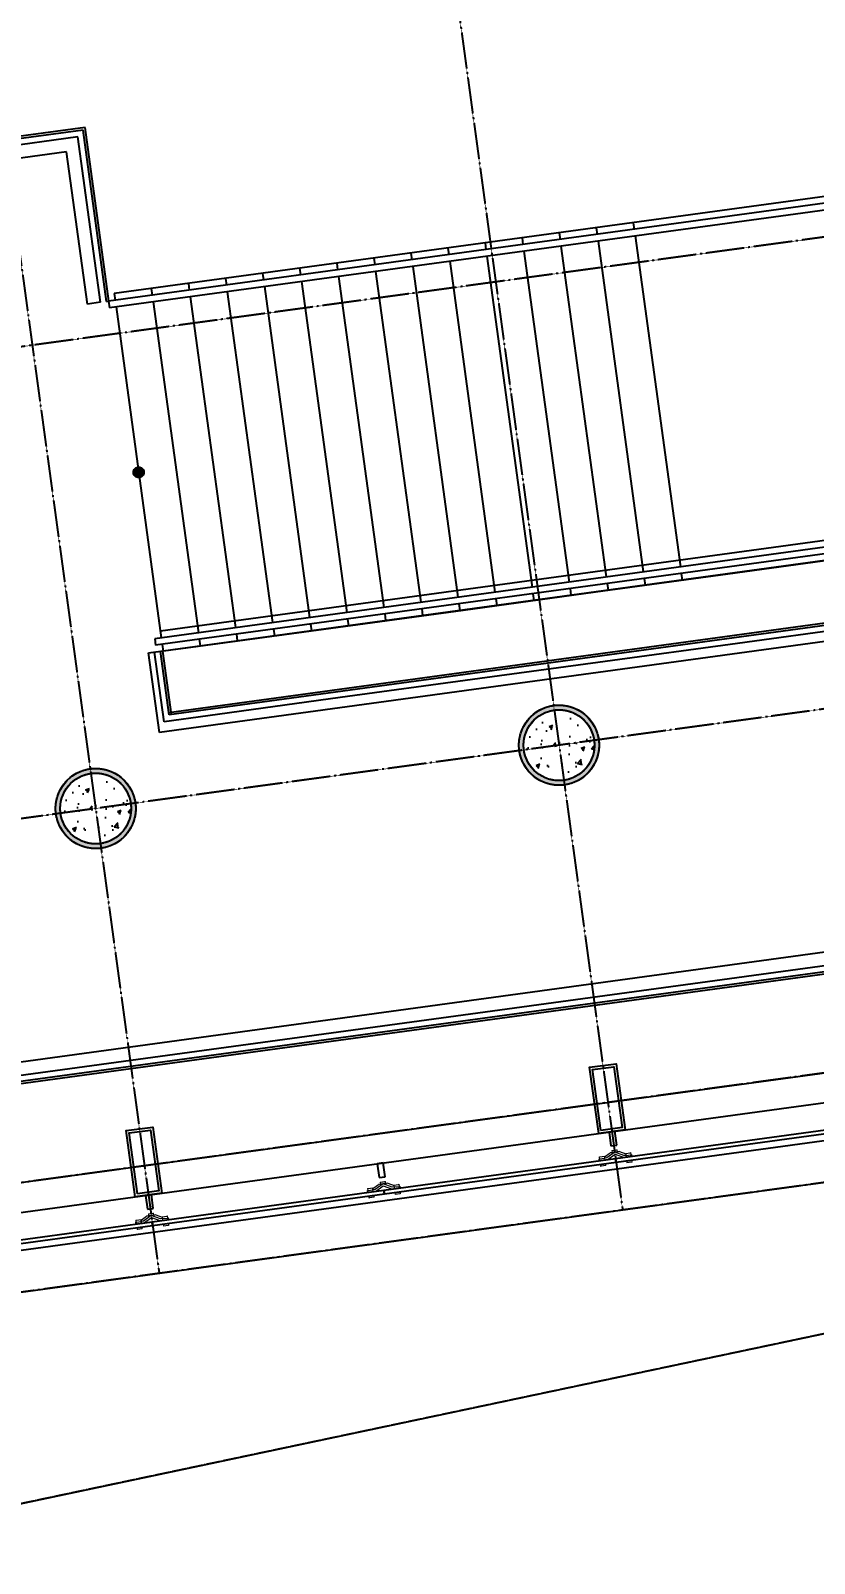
# Model space of a CAD drawing. Header units: millimetres. Extents: x 11669738 to 11859441, y -6222081 to -6069093.
# Drawn here: x 11688841 to 11694704, y -6113067 to -6101594 of the extents above; entities that cross this region are included whole.
import ezdxf

# ---------------------------------------------------------------- set-up
doc = ezdxf.new("R2010")
doc.units = ezdxf.units.MM
doc.linetypes.add('E-COLS-F4$0$HIDDEN', pattern=[0.375, 0.25, -0.125])
doc.linetypes.add('E-RG-1F$0$$0$DOTE', pattern=[2.42, 2, -0.2, 0.02, -0.2])
for name, color, linetype in [('A—墙体', 7, 'Continuous'), ('A—楼梯、电梯、栏杆', 50, 'Continuous'), ('A—轴线、尺寸', 1, 'Continuous'), ('A—门窗', 135, 'Continuous'), ('E-COLS-F4$0$0S-COLS-HATCH', 8, 'Continuous'), ('E-COLS-F4$0$0S-COLS-I', 90, 'E-COLS-F4$0$HIDDEN'), ('E2-RI-4F$0$WRV-1-01-N1$0$AUDIT_D_120618114340-341', 1, 'Continuous'), ('I—平面—装饰面层线', 192, 'Continuous'), ('XRE2$0$0S-COLS-HATCH-A', 8, 'Continuous'), ('轴线100', 1, 'Continuous')]:
    doc.layers.add(name, color=color, linetype=linetype)
doc.layers.add('E2-RI-4F$0$A-GLAZ', color=6, linetype='Continuous', lineweight=5)
doc.styles.add('ARIAL', font='SIMYOU.TTF', dxfattribs={"width": 0.9})
doc.dimstyles.new('200', dxfattribs={"dimscale": 200, "dimtxt": 2.5, "dimasz": 2, "dimexe": 1, "dimexo": 1, "dimgap": 0.8, "dimtad": 1, "dimdec": 0, "dimdsep": 46, "dimtxsty": 'ARIAL', "dimblk1": 'ARCHTICK', "dimblk2": 'ARCHTICK', "dimsah": 1, "dimcen": -0.9, "dimdle": 1, "dimclrd": 256, "dimclre": 256, "dimclrt": 40, "dimaunit": 1, "dimadec": 0, "dimazin": 0, "dimtfac": 0.35, "dimtdec": 0, "dimtix": 1, "dimtmove": 2, "dimatfit": 3, "dimldrblk": 'ARCHTICK', "dimfxl": 0, "dimtvp": 0.8, "dimtolj": 1, "dimtzin": 0, "dimarcsym": 0})
doc.dimstyles.new('副本 100', dxfattribs={"dimscale": 100, "dimtxt": 2.5, "dimasz": 2, "dimexe": 1, "dimexo": 1, "dimgap": 0.8, "dimtad": 1, "dimdec": 0, "dimdsep": 46, "dimtxsty": 'ARIAL', "dimblk1": 'ARCHTICK', "dimblk2": 'ARCHTICK', "dimsah": 1, "dimcen": -0.9, "dimdle": 1, "dimclrd": 256, "dimclre": 256, "dimclrt": 40, "dimaunit": 1, "dimadec": 0, "dimazin": 0, "dimtfac": 0.35, "dimtdec": 0, "dimtix": 1, "dimtmove": 2, "dimatfit": 3, "dimldrblk": 'ARCHTICK', "dimfxl": 0, "dimtvp": 0.8, "dimtolj": 1, "dimtzin": 0, "dimarcsym": 0})

# ---------------------------------------------------------------- blocks, each defined once
blk = doc.blocks.new('E-COLS-F4')
at = {"layer": 'E-COLS-F4$0$0S-COLS-HATCH'}
h = blk.add_hatch(color=18, dxfattribs=at)
edge = h.paths.add_edge_path(flags=16)
edge.add_arc((11692794, -6106943), 265, 0, 360)
edge = h.paths.add_edge_path()
edge.add_arc((11692794, -6106943), 300, 0, 360)
h = blk.add_hatch(color=18, dxfattribs=at)
edge = h.paths.add_edge_path(flags=16)
edge.add_arc((11689327, -6107417), 265, 0, 360)
edge = h.paths.add_edge_path()
edge.add_arc((11689327, -6107417), 300, 0, 360)
at = {"layer": 'XRE2$0$0S-COLS-HATCH-A'}
h = blk.add_hatch(dxfattribs=at)
h.set_pattern_fill('AR-CONC', color=256, scale=40, style=0)
h.set_pattern_definition([(50, (7409.5, -2519.76), (286.904073, -25.100854), [30, -330]), (355, (7409.5, -2519.76), (-55.5005334, 300.8768535), [24, -264]), (100.4514, (7433.42, -2521.86), (231.4037527, 275.775817), [25.496076, -280.456845]), (46.1842, (7409.5, -2439.76), (426.896419, -66.207606), [45, -495]), (96.6356, (7445.1, -2445.3), (373.865082, 389.647148), [38.244115, -420.6852]), (351.1842, (7409.5, -2439.76), (373.864778, 389.64744), [36, -396]), (21, (7449.5, -2459.76), (238.762821, -161.0475563), [30, -330]), (326, (7449.5, -2459.76), (97.326133, 290.060018), [24, -264]), (71.4514, (7469.4, -2473.18), (336.0890514, 129.0121987), [25.496076, -280.456845]), (37.5, (7409.51, -2519.76), (4.8639421, 133.1575415), [0, -260.8, 0, -268, 0, -265]), (7.5, (7409.51, -2519.76), (105.227815, 157.7646848), [0, -152.8, 0, -254.8, 0, -101]), (327.5, (7320.31, -2519.76), (213.5289745, -9.0219487), [0, -100, 0, -312, 0, -414]), (317.5, (7280.3, -2519.76), (233.2744677, 40.041993), [0, -130, 0, -207.2, 0, -294])])
edge = h.paths.add_edge_path()
edge.add_arc((11692794, -6106943), 265, 0, 360)
h = blk.add_hatch(dxfattribs=at)
h.set_pattern_fill('AR-CONC', color=256, scale=40, style=0)
h.set_pattern_definition([(50, (3941.75, -2993.76), (286.904073, -25.100854), [30, -330]), (355, (3941.75, -2993.76), (-55.5005334, 300.8768535), [24, -264]), (100.4514, (3965.66, -2995.85), (231.4037527, 275.775817), [25.496076, -280.456845]), (46.1842, (3941.75, -2913.76), (426.896419, -66.207606), [45, -495]), (96.6356, (3977.33, -2919.28), (373.865082, 389.647148), [38.244115, -420.6852]), (351.1842, (3941.75, -2913.76), (373.864778, 389.64744), [36, -396]), (21, (3981.75, -2933.76), (238.762821, -161.0475563), [30, -330]), (326, (3981.75, -2933.76), (97.326133, 290.060018), [24, -264]), (71.4514, (4001.65, -2947.18), (336.0890514, 129.0121987), [25.496076, -280.456845]), (37.5, (3941.75, -2993.76), (4.8639421, 133.1575415), [0, -260.8, 0, -268, 0, -265]), (7.5, (3941.75, -2993.76), (105.227815, 157.7646848), [0, -152.8, 0, -254.8, 0, -101]), (327.5, (3852.55, -2993.76), (213.5289745, -9.0219487), [0, -100, 0, -312, 0, -414]), (317.5, (3812.55, -2993.76), (233.2744677, 40.041993), [0, -130, 0, -207.2, 0, -294])])
edge = h.paths.add_edge_path()
edge.add_arc((11689327, -6107417), 265, 0, 360)
at = {"layer": 'A—墙体'}
for centre, radius in [((11692794, -6106943), 300), ((11692794, -6106943), 265), ((11689327, -6107417), 300), ((11689327, -6107417), 265)]:
    blk.add_circle(centre, radius, dxfattribs=at)
at = {"layer": 'E-COLS-F4$0$0S-COLS-I'}
for centre, radius in [((11692794, -6106943), 300), ((11692794, -6106943), 265), ((11689327, -6107417), 300), ((11689327, -6107417), 265)]:
    blk.add_circle(centre, radius, dxfattribs=at)
blk = doc.blocks.new('E2-RI-4F$0$3')
at = {"layer": 'E2-RI-4F$0$WRV-1-01-N1$0$AUDIT_D_120618114340-341'}
h = blk.add_hatch(color=256, dxfattribs=at)
edge = h.paths.add_edge_path()
edge.add_arc((10773784.9, -7567736.8), 20, 138.7891, 318.7891, ccw=False)
edge.add_arc((10773784.9, -7567736.8), 20, -41.2109, 138.7891, ccw=False)
blk.add_lwpolyline([(10773800, -7567750, -1), (10773769.9, -7567723.7, -1)], format="xyb", close=True, dxfattribs=at)
blk = doc.blocks.new('_ArchTick')
at = {"color": 0, "linetype": 'ByBlock', "const_width": 0.4}
blk.add_lwpolyline([(-0.5, -0.5), (0.5, 0.5)], dxfattribs=at)
blk = doc.blocks.new('*D170')
at = {"layer": 'A—轴线、尺寸', "linetype": 'ByBlock', "lineweight": -2}
blk.add_line((11680262, -6112194), (11675664, -6112827), dxfattribs=at)
blk.add_arc((11710508, -6108023), 34973, 187.8508, 191.9526, dxfattribs=at)
at = {"layer": 'Defpoints', "color": 0, "linetype": 'ByBlock'}
for p in [(11707696, -6108411), (11706163, -6108943), (11680460, -6112166), (11675986, -6113625), (11674819, -6115578)]:
    blk.add_point(p, dxfattribs=at)
at = {"layer": 'A—轴线、尺寸', "linetype": 'ByBlock', "lineweight": -2, "yscale": 400, "zscale": 400}
for p, xscale, rotation in [((11675863, -6112800), 400.0000000000001, 97.85083486028405), ((11676293, -6115266), 400, 281.9526484755137)]:
    blk.add_blockref('_ArchTick', p, dxfattribs=dict(at, xscale=xscale, rotation=rotation))
at = {"layer": 'A—轴线、尺寸', "color": 40, "linetype": 'ByBlock', "insert": (11676460, -6113966), "char_height": 500, "attachment_point": 5, "rotation": 279.9017, "style": 'ARIAL'}
blk.add_mtext('\\A1;4°', dxfattribs=at)
blk = doc.blocks.new('*D342')
at = {"layer": 'Defpoints', "color": 0, "linetype": 'ByBlock'}
for p in [(11707141, -6108525), (11705607, -6109057), (11679691, -6112277), (11676979, -6113464), (11675012, -6115533)]:
    blk.add_point(p, dxfattribs=at)
at = {"layer": '轴线100', "linetype": 'ByBlock', "lineweight": -2}
blk.add_line((11679592, -6112290), (11676761, -6112677), dxfattribs=at)
blk.add_arc((11709907, -6108146), 33355, 187.7833, 191.9526, dxfattribs=at)
at = {"layer": '轴线100', "linetype": 'ByBlock', "lineweight": -2, "xscale": 200, "yscale": 200, "zscale": 200}
for p, rotation in [((11676860, -6112664), 97.78334124777794), ((11677276, -6115054), 281.9526484755114)]:
    blk.add_blockref('_ArchTick', p, dxfattribs=dict(at, rotation=rotation))
at = {"layer": '轴线100', "color": 40, "linetype": 'ByBlock', "insert": (11677248, -6113828), "char_height": 250, "attachment_point": 5, "rotation": 279.868, "style": 'ARIAL'}
blk.add_mtext('\\A1;4°', dxfattribs=at)

msp = doc.modelspace()

# ---------------------------------------------------------------- linework, layer by layer
at = {"layer": 'A—楼梯、电梯、栏杆'}
for p, q in [((11689247.5, -6102318.9), (11683080.9, -6103161.8)), ((11689425.2, -6103618.8), (11689247.5, -6102318.9)), ((11689233, -6102338), (11683100, -6103176.3)), ((11689194.5, -6102388.7), (11683150.7, -6103214.8)), ((11689363.8, -6103627.2), (11689194.5, -6102388.7)), ((11689408.4, -6103621.1), (11689233, -6102338)), ((11689109, -6102501.3), (11683263.3, -6103300.4)), ((11689264.7, -6103640.7), (11689109, -6102501.3)), ((11689363.8, -6103627.2, 0), (11689264.7, -6103640.7)), ((11689408.4, -6103621.1, 0), (11689425.2, -6103618.8)), ((11699013.4, -6105450.6), (11689874.6, -6106699.7)), ((11699032.5, -6105465.1), (11689876.9, -6106716.6)), ((11694058.1, -6105660.2, 0), (11695048.9, -6105524.8, 0)), ((11699167.2, -6105567.8), (11689804, -6106847.7)), ((11693067.3, -6105795.6, 0), (11694058.1, -6105660.2, 0)), ((11692076.6, -6105931, 0), (11693067.3, -6105795.6, 0)), ((11691085.8, -6106066.5, 0), (11692076.6, -6105931, 0)), ((11690095, -6106201.9, 0), (11691085.8, -6106066.5, 0)), ((11695120.1, -6106045.3), (11694129.3, -6106180.8)), ((11689722.7, -6106252.8, 0), (11690095, -6106201.9, 0)), ((11694129.3, -6106180.8), (11693138.5, -6106316.2)), ((11689804, -6106847.7), (11689722.7, -6106252.8)), ((11689838.4, -6106767.3), (11689767.3, -6106246.7)), ((11689876.9, -6106716.6), (11689811.8, -6106240.6)), ((11689893.8, -6106714.3), (11689828.7, -6106238.3)), ((11693138.5, -6106316.2), (11692147.7, -6106451.6)), ((11692147.7, -6106451.6), (11691156.9, -6106587)), ((11691156.9, -6106587), (11690166.1, -6106722.5)), ((11690166.1, -6106722.5), (11689838.4, -6106767.3)), ((11684171, -6109940.6), (11700320.8, -6107733.1)), ((11684032.4, -6110123.1), (11700182.2, -6107915.6)), ((11684046.9, -6110103.9), (11700196.8, -6107896.4)), ((11684085.4, -6110053.2), (11698248, -6108117.4))]:
    msp.add_line(p, q, dxfattribs=at)
at = {"layer": 'A—楼梯、电梯、栏杆', "color": 2}
for p, q in [((11696223.2, -6102639.2, 0), (11689466, -6103562.8, 0)), ((11696230, -6102688.7, 0), (11689423.2, -6103619.1, 0)), ((11696267.2, -6102734.1, 0), (11689430, -6103668.6, 0)), ((11692795.1, -6103107.7, 0), (11692801.8, -6103157.3, 0)), ((11693072.5, -6103069.8, 0), (11693079.2, -6103119.4, 0)), ((11693349.9, -6103031.9, 0), (11693356.7, -6103081.4, 0)), ((11693363.4, -6103131, 0), (11693702, -6105607.9, 0)), ((11691962.8, -6103221.5, 0), (11691969.6, -6103271, 0)), ((11692240.2, -6103183.6, 0), (11692247, -6103233.1, 0)), ((11692517.6, -6103145.7, 0), (11692524.4, -6103195.2, 0)), ((11692531.2, -6103244.7, 0), (11692869.7, -6105721.7, 0)), ((11692808.6, -6103206.8, 0), (11693147.2, -6105683.8, 0)), ((11693086, -6103168.9, 0), (11693424.6, -6105645.9, 0)), ((11691130.5, -6103335.3, 0), (11691137.3, -6103384.8, 0)), ((11691408, -6103297.3, 0), (11691414.7, -6103346.9, 0)), ((11691685.4, -6103259.4, 0), (11691692.1, -6103309, 0)), ((11691698.9, -6103358.5, 0), (11692037.5, -6105835.5, 0)), ((11691976.3, -6103320.6, 0), (11692314.9, -6105797.5, 0)), ((11692253.8, -6103282.7, 0), (11692592.3, -6105759.6, 0)), ((11690298.3, -6103449, 0), (11690305, -6103498.6, 0)), ((11690575.7, -6103411.1, 0), (11690582.5, -6103460.6, 0)), ((11690853.1, -6103373.2, 0), (11690859.9, -6103422.7, 0)), ((11690866.7, -6103472.3, 0), (11691205.2, -6105949.2, 0)), ((11691144.1, -6103434.3, 0), (11691482.6, -6105911.3, 0)), ((11691421.5, -6103396.4, 0), (11691760.1, -6105873.4, 0)), ((11689466, -6103562.8, 0), (11689472.8, -6103612.3, 0)), ((11689743.4, -6103524.9, 0), (11689750.2, -6103574.4, 0)), ((11690020.9, -6103486.9, 0), (11690027.6, -6103536.5, 0)), ((11690034.4, -6103586, 0), (11690373, -6106063, 0)), ((11690311.8, -6103548.1, 0), (11690650.4, -6106025.1, 0)), ((11690589.2, -6103510.2, 0), (11690927.8, -6105987.1, 0)), ((11689423.2, -6103619.1, 0), (11689430, -6103668.6, 0)), ((11689479.6, -6103661.8, 0), (11689818.1, -6106138.8, 0)), ((11689757, -6103623.9, 0), (11690095.5, -6106100.9, 0)), ((11698966.7, -6104838.7, 0), (11689811.5, -6106090.1, 0)), ((11697685, -6105063.5, 0), (11689768.6, -6106145.6, 0)), ((11697691.7, -6105113.1, 0), (11689775.4, -6106195.1, 0)), ((11697698.5, -6105162.6, 0), (11689831.7, -6106237.9, 0)), ((11693708.8, -6105657.5, 0), (11693715.6, -6105707, 0)), ((11692876.5, -6105771.2, 0), (11692883.3, -6105820.8, 0)), ((11693153.9, -6105733.3, 0), (11693160.7, -6105782.9, 0)), ((11693431.4, -6105695.4, 0), (11693438.1, -6105744.9, 0)), ((11692044.3, -6105885, 0), (11692051, -6105934.5, 0)), ((11692321.7, -6105847.1, 0), (11692328.4, -6105896.6, 0)), ((11692599.1, -6105809.2, 0), (11692605.9, -6105858.7, 0)), ((11691212, -6105998.8, 0), (11691218.8, -6106048.3, 0)), ((11691489.4, -6105960.8, 0), (11691496.2, -6106010.4, 0)), ((11691766.8, -6105922.9, 0), (11691773.6, -6105972.5, 0)), ((11690379.7, -6106112.5, 0), (11690386.5, -6106162.1, 0)), ((11690657.2, -6106074.6, 0), (11690663.9, -6106124.1, 0)), ((11690934.6, -6106036.7, 0), (11690941.3, -6106086.2, 0)), ((11689768.6, -6106145.6, 0), (11689775.4, -6106195.1, 0)), ((11689824.9, -6106188.4, 0), (11689831.7, -6106237.9, 0)), ((11690102.3, -6106150.4, 0), (11690109.1, -6106200, 0))]:
    msp.add_line(p, q, dxfattribs=at)
at = {"layer": 'A—轴线、尺寸', "linetype": 'ByBlock'}
for p, q in [((11785883.7, -6096944.9, 0), (11680724.7, -6111318.7, 0)), ((11679691.3, -6112276.8, 0), (11707140.8, -6108524.8, 0)), ((11705607, -6109057, 0), (11675013.4, -6115533.5, 0))]:
    msp.add_line(p, q, dxfattribs=at)
at = {"layer": 'A—门窗'}
for p, q in [((11693211.7, -6109833.3), (11693168.1, -6109839.2)), ((11693168.1, -6109839.2), (11693182.3, -6109943.3)), ((11693225.9, -6109937.3), (11693211.7, -6109833.3)), ((11694951.6, -6109802.3), (11693217.7, -6110039.3)), ((11693221.1, -6110064.5), (11694955, -6109827.5)), ((11693182.3, -6109943.3), (11693225.9, -6109937.3)), ((11693217.7, -6110039.3), (11691483.8, -6110276.3)), ((11691487.2, -6110301.5), (11693221.1, -6110064.5)), ((11693217.7, -6110039.3), (11693221.1, -6110064.5)), ((11693221.1, -6110064.5), (11693217.7, -6110039.3)), ((11689744, -6110307.3, 0), (11689700.4, -6110313.2, 0)), ((11689700.4, -6110313.2, 0), (11689714.6, -6110417.3, 0)), ((11689758.2, -6110411.3, 0), (11689744, -6110307.3, 0)), ((11691483.8, -6110276.3), (11689749.9, -6110513.3)), ((11689753.4, -6110538.5), (11691487.2, -6110301.5)), ((11691483.8, -6110276.3), (11691487.2, -6110301.5)), ((11691487.2, -6110301.5), (11691483.8, -6110276.3)), ((11689714.6, -6110417.3, 0), (11689758.2, -6110411.3, 0)), ((11689749.9, -6110513.3), (11688016, -6110750.3)), ((11688019.5, -6110775.5), (11689753.4, -6110538.5)), ((11689753.4, -6110538.5), (11689749.9, -6110513.3)), ((11689749.9, -6110513.3), (11689753.4, -6110538.5))]:
    msp.add_line(p, q, dxfattribs=at)
at = {"layer": 'A—门窗', "extrusion": (0, 0, -1)}
for p, q in [((11691477.8, -6110070.1), (11691434.2, -6110076)), ((11691434.2, -6110076), (11691448.5, -6110180.2)), ((11691492.1, -6110174.2), (11691477.8, -6110070.1)), ((11691448.5, -6110180.2), (11691492.1, -6110174.2))]:
    msp.add_line(p, q, dxfattribs=at)
at = {"layer": 'A—门窗'}
msp.add_lwpolyline([(11680833.5, -6094750.3), (11683122.3, -6111495.3), (11702888.2, -6108793.6)], dxfattribs=at)
at = {"layer": 'A—门窗', "elevation": 0}
for points in [[(11681148.4, -6094990.2), (11683361.3, -6111179.5), (11700224.5, -6108874.5)], [(11693090.8, -6109849.6), (11693023.1, -6109354.2), (11693221.3, -6109327.1), (11693289, -6109822.5), (11693090.8, -6109849.6)], [(11689623.1, -6110323.6), (11689555.3, -6109828.2), (11689753.5, -6109801.1), (11689821.2, -6110296.5), (11689623.1, -6110323.6)]]:
    msp.add_lwpolyline(points, dxfattribs=at)
for points in [[(11693107.9, -6109827.1), (11693045.6, -6109371.3), (11693204.1, -6109349.6), (11693266.4, -6109805.4)], [(11689640.2, -6110301.1), (11689577.9, -6109845.3), (11689736.4, -6109823.6), (11689798.7, -6110279.4)]]:
    msp.add_lwpolyline(points, close=True, dxfattribs=at)
at = {"layer": 'E2-RI-4F$0$A-GLAZ', "color": 8}
for p, q in [((11693100.5, -6110024.9), (11693134.3, -6110020.3)), ((11693100.5, -6110024.9), (11693134.3, -6110020.3)), ((11693138.4, -6110050.1), (11693134.3, -6110020.3)), ((11693138.4, -6110050.1), (11693134.3, -6110020.3)), ((11693134.9, -6110024.5), (11693175.9, -6109994.6)), ((11693134.9, -6110024.5), (11693175.9, -6109994.6)), ((11693210.9, -6109989.8), (11693151.6, -6110033.1)), ((11693210.9, -6109989.8), (11693151.6, -6110033.1)), ((11693153.6, -6110048.1), (11693212.9, -6110004.6)), ((11693153.6, -6110048.1), (11693212.9, -6110004.6)), ((11693210.9, -6109989.8), (11693175.9, -6109994.6)), ((11693210.9, -6109989.8), (11693175.9, -6109994.6)), ((11693193.4, -6109992.2), (11693175.9, -6109994.6)), ((11693193.4, -6109992.2), (11693175.9, -6109994.6)), ((11693186.1, -6109993.1), (11693186.7, -6109997.1)), ((11693186.1, -6109993.1), (11693186.7, -6109997.1)), ((11693186.1, -6109993.1), (11693186.7, -6109997.1)), ((11693186.1, -6109993.1), (11693186.7, -6109997.1)), ((11693189.1, -6109977.6), (11693222.9, -6109973)), ((11693189.1, -6109977.6), (11693222.9, -6109973)), ((11693189.1, -6109977.6), (11693222.9, -6109973)), ((11693189.1, -6109977.6), (11693222.9, -6109973)), ((11693189.1, -6109977.6), (11693194.9, -6109976.8)), ((11693189.1, -6109977.6), (11693194.9, -6109976.8)), ((11693189.1, -6109977.6), (11693194.9, -6109976.8)), ((11693189.1, -6109977.6), (11693194.9, -6109976.8)), ((11693189.1, -6109977.6), (11693191.1, -6109992.5)), ((11693189.1, -6109977.6), (11693191.1, -6109992.5)), ((11693189.1, -6109977.6), (11693191.1, -6109992.5)), ((11693189.1, -6109977.6), (11693191.1, -6109992.5)), ((11693189.1, -6109977.6), (11693191.1, -6109992.5)), ((11693189.1, -6109977.6), (11693191.1, -6109992.5)), ((11693189.1, -6109977.6), (11693191.1, -6109992.5)), ((11693189.1, -6109977.6), (11693191.1, -6109992.5)), ((11693210.9, -6109989.8), (11693193.4, -6109992.2)), ((11693210.9, -6109989.8), (11693193.4, -6109992.2)), ((11693194.9, -6109976.8), (11693228.7, -6109972.2)), ((11693194.9, -6109976.8), (11693228.7, -6109972.2)), ((11693194.9, -6109976.8), (11693228.7, -6109972.2)), ((11693194.9, -6109976.8), (11693228.7, -6109972.2)), ((11693245.9, -6109985), (11693210.9, -6109989.8)), ((11693245.9, -6109985), (11693210.9, -6109989.8)), ((11693228.4, -6109987.4), (11693210.9, -6109989.8)), ((11693228.4, -6109987.4), (11693210.9, -6109989.8)), ((11693279.7, -6110015.6), (11693210.9, -6109989.8)), ((11693279.7, -6110015.6), (11693210.9, -6109989.8)), ((11693212.9, -6110004.6), (11693281.7, -6110030.5)), ((11693212.9, -6110004.6), (11693281.7, -6110030.5)), ((11693222.9, -6109973), (11693228.7, -6109972.2)), ((11693222.9, -6109973), (11693228.7, -6109972.2)), ((11693222.9, -6109973), (11693228.7, -6109972.2)), ((11693222.9, -6109973), (11693228.7, -6109972.2)), ((11693245.9, -6109985), (11693228.4, -6109987.4)), ((11693245.9, -6109985), (11693228.4, -6109987.4)), ((11693230.7, -6109987.1), (11693228.7, -6109972.2)), ((11693230.7, -6109987.1), (11693228.7, -6109972.2)), ((11693230.7, -6109987.1), (11693228.7, -6109972.2)), ((11693230.7, -6109987.1), (11693228.7, -6109972.2)), ((11693230.7, -6109987.1), (11693228.7, -6109972.2)), ((11693230.7, -6109987.1), (11693228.7, -6109972.2)), ((11693230.7, -6109987.1), (11693228.7, -6109972.2)), ((11693230.7, -6109987.1), (11693228.7, -6109972.2)), ((11693236.2, -6109990.3), (11693235.7, -6109986.4)), ((11693236.2, -6109990.3), (11693235.7, -6109986.4)), ((11693236.2, -6109990.3), (11693235.7, -6109986.4)), ((11693236.2, -6109990.3), (11693235.7, -6109986.4)), ((11693245.9, -6109985), (11693293.5, -6110002.8)), ((11693245.9, -6109985), (11693293.5, -6110002.8)), ((11693297.2, -6110013.2), (11693279.7, -6110015.6)), ((11693297.2, -6110013.2), (11693279.7, -6110015.6)), ((11693292.9, -6109998.6), (11693326.7, -6109994)), ((11693292.9, -6109998.6), (11693326.7, -6109994)), ((11693292.9, -6109998.6), (11693296.9, -6110028.5)), ((11693292.9, -6109998.6), (11693296.9, -6110028.5)), ((11693297.2, -6110013.2), (11693332.2, -6110008.4)), ((11693297.2, -6110013.2), (11693332.2, -6110008.4)), ((11693326.7, -6109994), (11693332.5, -6109993.2)), ((11693326.7, -6109994), (11693332.5, -6109993.2)), ((11693332.2, -6110008.4), (11693339.5, -6110007.4)), ((11693332.2, -6110008.4), (11693339.5, -6110007.4)), ((11693336.6, -6110023.1), (11693332.5, -6109993.2)), ((11693336.6, -6110023.1), (11693332.5, -6109993.2)), ((11693341.5, -6110022.4), (11693339.5, -6110007.4)), ((11693341.5, -6110022.4), (11693339.5, -6110007.4)), ((11693091.8, -6110041.3), (11693099, -6110040.3)), ((11693091.8, -6110041.3), (11693099, -6110040.3)), ((11693091.8, -6110041.3), (11693093.8, -6110056.2)), ((11693091.8, -6110041.3), (11693093.8, -6110056.2)), ((11693094.7, -6110025.7), (11693100.5, -6110024.9)), ((11693094.7, -6110025.7), (11693100.5, -6110024.9)), ((11693094.7, -6110025.7), (11693098.8, -6110055.6)), ((11693094.7, -6110025.7), (11693098.8, -6110055.6)), ((11693099, -6110040.3), (11693134.1, -6110035.5)), ((11693099, -6110040.3), (11693134.1, -6110035.5)), ((11693102.2, -6110080.7), (11693104.3, -6110095.6)), ((11693102.2, -6110080.7), (11693104.3, -6110095.6)), ((11693110.1, -6110094.8), (11693104.3, -6110095.6)), ((11693110.1, -6110094.8), (11693104.3, -6110095.6)), ((11693143.9, -6110090.2), (11693110.1, -6110094.8)), ((11693143.9, -6110090.2), (11693110.1, -6110094.8)), ((11693151.6, -6110033.1), (11693134.1, -6110035.5)), ((11693151.6, -6110033.1), (11693134.1, -6110035.5)), ((11693143.9, -6110090.2), (11693141.9, -6110075.3)), ((11693143.9, -6110090.2), (11693141.9, -6110075.3)), ((11693300.4, -6110053.6), (11693302.4, -6110068.5)), ((11693300.4, -6110053.6), (11693302.4, -6110068.5)), ((11693336.2, -6110063.9), (11693302.4, -6110068.5)), ((11693336.2, -6110063.9), (11693302.4, -6110068.5)), ((11693342, -6110063.1), (11693336.2, -6110063.9)), ((11693342, -6110063.1), (11693336.2, -6110063.9)), ((11693342, -6110063.1), (11693340, -6110048.2)), ((11693342, -6110063.1), (11693340, -6110048.2)), ((11691401, -6110261.5), (11691442, -6110231.5)), ((11691401, -6110261.5), (11691442, -6110231.5)), ((11691477, -6110226.8), (11691417.7, -6110270.1)), ((11691477, -6110226.8), (11691417.7, -6110270.1)), ((11691419.7, -6110285.1), (11691479.1, -6110241.6)), ((11691419.7, -6110285.1), (11691479.1, -6110241.6)), ((11691477, -6110226.8), (11691442, -6110231.5)), ((11691477, -6110226.8), (11691442, -6110231.5)), ((11691459.5, -6110229.2), (11691442, -6110231.5)), ((11691459.5, -6110229.2), (11691442, -6110231.5)), ((11691452.3, -6110230.1), (11691452.8, -6110234.1)), ((11691452.3, -6110230.1), (11691452.8, -6110234.1)), ((11691452.3, -6110230.1), (11691452.8, -6110234.1)), ((11691452.3, -6110230.1), (11691452.8, -6110234.1)), ((11691455.2, -6110214.6), (11691489, -6110210)), ((11691455.2, -6110214.6), (11691489, -6110210)), ((11691455.2, -6110214.6), (11691489, -6110210)), ((11691455.2, -6110214.6), (11691489, -6110210)), ((11691455.2, -6110214.6), (11691461, -6110213.8)), ((11691455.2, -6110214.6), (11691461, -6110213.8)), ((11691455.2, -6110214.6), (11691461, -6110213.8)), ((11691455.2, -6110214.6), (11691461, -6110213.8)), ((11691455.2, -6110214.6), (11691457.2, -6110229.5)), ((11691455.2, -6110214.6), (11691457.2, -6110229.5)), ((11691455.2, -6110214.6), (11691457.2, -6110229.5)), ((11691455.2, -6110214.6), (11691457.2, -6110229.5)), ((11691455.2, -6110214.6), (11691457.2, -6110229.5)), ((11691455.2, -6110214.6), (11691457.2, -6110229.5)), ((11691455.2, -6110214.6), (11691457.2, -6110229.5)), ((11691455.2, -6110214.6), (11691457.2, -6110229.5)), ((11691477, -6110226.8), (11691459.5, -6110229.2)), ((11691477, -6110226.8), (11691459.5, -6110229.2)), ((11691461, -6110213.8), (11691494.8, -6110209.2)), ((11691461, -6110213.8), (11691494.8, -6110209.2)), ((11691461, -6110213.8), (11691494.8, -6110209.2)), ((11691461, -6110213.8), (11691494.8, -6110209.2)), ((11691512.1, -6110222), (11691477, -6110226.8)), ((11691512.1, -6110222), (11691477, -6110226.8)), ((11691494.5, -6110224.4), (11691477, -6110226.8)), ((11691494.5, -6110224.4), (11691477, -6110226.8)), ((11691545.8, -6110252.6), (11691477, -6110226.8)), ((11691545.8, -6110252.6), (11691477, -6110226.8)), ((11691479.1, -6110241.6), (11691547.8, -6110267.5)), ((11691479.1, -6110241.6), (11691547.8, -6110267.5)), ((11691489, -6110210), (11691494.8, -6110209.2)), ((11691489, -6110210), (11691494.8, -6110209.2)), ((11691489, -6110210), (11691494.8, -6110209.2)), ((11691489, -6110210), (11691494.8, -6110209.2)), ((11691512.1, -6110222), (11691494.5, -6110224.4)), ((11691512.1, -6110222), (11691494.5, -6110224.4)), ((11691496.8, -6110224.1), (11691494.8, -6110209.2)), ((11691496.8, -6110224.1), (11691494.8, -6110209.2)), ((11691496.8, -6110224.1), (11691494.8, -6110209.2)), ((11691496.8, -6110224.1), (11691494.8, -6110209.2)), ((11691496.8, -6110224.1), (11691494.8, -6110209.2)), ((11691496.8, -6110224.1), (11691494.8, -6110209.2)), ((11691496.8, -6110224.1), (11691494.8, -6110209.2)), ((11691496.8, -6110224.1), (11691494.8, -6110209.2)), ((11691502.3, -6110227.3), (11691501.8, -6110223.4)), ((11691502.3, -6110227.3), (11691501.8, -6110223.4)), ((11691502.3, -6110227.3), (11691501.8, -6110223.4)), ((11691502.3, -6110227.3), (11691501.8, -6110223.4)), ((11691512.1, -6110222), (11691559.6, -6110239.8)), ((11691512.1, -6110222), (11691559.6, -6110239.8)), ((11691563.3, -6110250.2), (11691545.8, -6110252.6)), ((11691563.3, -6110250.2), (11691545.8, -6110252.6)), ((11691559, -6110235.6), (11691592.8, -6110231)), ((11691559, -6110235.6), (11691592.8, -6110231)), ((11691559, -6110235.6), (11691563.1, -6110265.5)), ((11691559, -6110235.6), (11691563.1, -6110265.5)), ((11691563.3, -6110250.2), (11691598.3, -6110245.4)), ((11691563.3, -6110250.2), (11691598.3, -6110245.4)), ((11691592.8, -6110231), (11691598.6, -6110230.2)), ((11691592.8, -6110231), (11691598.6, -6110230.2)), ((11691598.3, -6110245.4), (11691605.6, -6110244.4)), ((11691598.3, -6110245.4), (11691605.6, -6110244.4)), ((11691602.7, -6110260), (11691598.6, -6110230.2)), ((11691602.7, -6110260), (11691598.6, -6110230.2)), ((11691607.6, -6110259.4), (11691605.6, -6110244.4)), ((11691607.6, -6110259.4), (11691605.6, -6110244.4)), ((11691357.9, -6110278.3), (11691365.2, -6110277.3)), ((11691357.9, -6110278.3), (11691365.2, -6110277.3)), ((11691357.9, -6110278.3), (11691359.9, -6110293.2)), ((11691357.9, -6110278.3), (11691359.9, -6110293.2)), ((11691360.8, -6110262.7), (11691366.6, -6110261.9)), ((11691360.8, -6110262.7), (11691366.6, -6110261.9)), ((11691360.8, -6110262.7), (11691364.9, -6110292.6)), ((11691360.8, -6110262.7), (11691364.9, -6110292.6)), ((11691365.2, -6110277.3), (11691400.2, -6110272.5)), ((11691365.2, -6110277.3), (11691400.2, -6110272.5)), ((11691366.6, -6110261.9), (11691400.5, -6110257.3)), ((11691366.6, -6110261.9), (11691400.5, -6110257.3)), ((11691368.3, -6110317.7), (11691370.4, -6110332.6)), ((11691368.3, -6110317.7), (11691370.4, -6110332.6)), ((11691376.2, -6110331.8), (11691370.4, -6110332.6)), ((11691376.2, -6110331.8), (11691370.4, -6110332.6)), ((11691410, -6110327.2), (11691376.2, -6110331.8)), ((11691410, -6110327.2), (11691376.2, -6110331.8)), ((11691417.7, -6110270.1), (11691400.2, -6110272.5)), ((11691417.7, -6110270.1), (11691400.2, -6110272.5)), ((11691404.5, -6110287.1), (11691400.5, -6110257.3)), ((11691404.5, -6110287.1), (11691400.5, -6110257.3)), ((11691410, -6110327.2), (11691408, -6110312.3)), ((11691410, -6110327.2), (11691408, -6110312.3)), ((11691566.5, -6110290.6), (11691568.5, -6110305.5)), ((11691566.5, -6110290.6), (11691568.5, -6110305.5)), ((11691602.4, -6110300.9), (11691568.5, -6110305.5)), ((11691602.4, -6110300.9), (11691568.5, -6110305.5)), ((11691608.2, -6110300.1), (11691602.4, -6110300.9)), ((11691608.2, -6110300.1), (11691602.4, -6110300.9)), ((11691608.2, -6110300.1), (11691606.1, -6110285.2)), ((11691608.2, -6110300.1), (11691606.1, -6110285.2)), ((11689667.1, -6110498.5), (11689708.1, -6110468.5)), ((11689667.1, -6110498.5), (11689708.1, -6110468.5)), ((11689743.1, -6110463.8), (11689683.8, -6110507.1)), ((11689743.1, -6110463.8), (11689683.8, -6110507.1)), ((11689685.9, -6110522.1), (11689745.2, -6110478.6)), ((11689685.9, -6110522.1), (11689745.2, -6110478.6)), ((11689743.1, -6110463.8), (11689708.1, -6110468.5)), ((11689743.1, -6110463.8), (11689708.1, -6110468.5)), ((11689725.6, -6110466.2), (11689708.1, -6110468.5)), ((11689725.6, -6110466.2), (11689708.1, -6110468.5)), ((11689718.4, -6110467.1), (11689718.9, -6110471.1)), ((11689718.4, -6110467.1), (11689718.9, -6110471.1)), ((11689718.4, -6110467.1), (11689718.9, -6110471.1)), ((11689718.4, -6110467.1), (11689718.9, -6110471.1)), ((11689721.3, -6110451.6), (11689755.1, -6110447)), ((11689721.3, -6110451.6), (11689755.1, -6110447)), ((11689721.3, -6110451.6), (11689755.1, -6110447)), ((11689721.3, -6110451.6), (11689755.1, -6110447)), ((11689721.3, -6110451.6), (11689727.1, -6110450.8)), ((11689721.3, -6110451.6), (11689727.1, -6110450.8)), ((11689721.3, -6110451.6), (11689727.1, -6110450.8)), ((11689721.3, -6110451.6), (11689727.1, -6110450.8)), ((11689721.3, -6110451.6), (11689723.3, -6110466.5)), ((11689721.3, -6110451.6), (11689723.3, -6110466.5)), ((11689721.3, -6110451.6), (11689723.3, -6110466.5)), ((11689721.3, -6110451.6), (11689723.3, -6110466.5)), ((11689721.3, -6110451.6), (11689723.3, -6110466.5)), ((11689721.3, -6110451.6), (11689723.3, -6110466.5)), ((11689721.3, -6110451.6), (11689723.3, -6110466.5)), ((11689721.3, -6110451.6), (11689723.3, -6110466.5)), ((11689743.1, -6110463.8), (11689725.6, -6110466.2)), ((11689743.1, -6110463.8), (11689725.6, -6110466.2)), ((11689727.1, -6110450.8), (11689760.9, -6110446.2)), ((11689727.1, -6110450.8), (11689760.9, -6110446.2)), ((11689727.1, -6110450.8), (11689760.9, -6110446.2)), ((11689727.1, -6110450.8), (11689760.9, -6110446.2)), ((11689778.2, -6110459), (11689743.1, -6110463.8)), ((11689778.2, -6110459), (11689743.1, -6110463.8)), ((11689760.7, -6110461.4), (11689743.1, -6110463.8)), ((11689760.7, -6110461.4), (11689743.1, -6110463.8)), ((11689811.9, -6110489.6), (11689743.1, -6110463.8)), ((11689811.9, -6110489.6), (11689743.1, -6110463.8)), ((11689745.2, -6110478.6), (11689814, -6110504.5)), ((11689745.2, -6110478.6), (11689814, -6110504.5)), ((11689755.1, -6110447), (11689760.9, -6110446.2)), ((11689755.1, -6110447), (11689760.9, -6110446.2)), ((11689755.1, -6110447), (11689760.9, -6110446.2)), ((11689755.1, -6110447), (11689760.9, -6110446.2)), ((11689778.2, -6110459), (11689760.7, -6110461.4)), ((11689778.2, -6110459), (11689760.7, -6110461.4)), ((11689763, -6110461.1), (11689760.9, -6110446.2)), ((11689763, -6110461.1), (11689760.9, -6110446.2)), ((11689763, -6110461.1), (11689760.9, -6110446.2)), ((11689763, -6110461.1), (11689760.9, -6110446.2)), ((11689763, -6110461.1), (11689760.9, -6110446.2)), ((11689763, -6110461.1), (11689760.9, -6110446.2)), ((11689763, -6110461.1), (11689760.9, -6110446.2)), ((11689763, -6110461.1), (11689760.9, -6110446.2)), ((11689768.5, -6110464.3), (11689767.9, -6110460.4)), ((11689768.5, -6110464.3), (11689767.9, -6110460.4)), ((11689768.5, -6110464.3), (11689767.9, -6110460.4)), ((11689768.5, -6110464.3), (11689767.9, -6110460.4)), ((11689778.2, -6110459), (11689825.7, -6110476.8)), ((11689778.2, -6110459), (11689825.7, -6110476.8)), ((11689825.1, -6110472.6), (11689858.9, -6110468)), ((11689825.1, -6110472.6), (11689858.9, -6110468)), ((11689825.1, -6110472.6), (11689829.2, -6110502.5)), ((11689825.1, -6110472.6), (11689829.2, -6110502.5)), ((11689858.9, -6110468), (11689864.7, -6110467.2)), ((11689858.9, -6110468), (11689864.7, -6110467.2)), ((11689868.8, -6110497), (11689864.7, -6110467.2)), ((11689868.8, -6110497), (11689864.7, -6110467.2)), ((11689624, -6110515.3), (11689631.3, -6110514.3)), ((11689624, -6110515.3), (11689631.3, -6110514.3)), ((11689624, -6110515.3), (11689626.1, -6110530.2)), ((11689624, -6110515.3), (11689626.1, -6110530.2)), ((11689626.9, -6110499.7), (11689632.8, -6110498.9)), ((11689626.9, -6110499.7), (11689632.8, -6110498.9)), ((11689626.9, -6110499.7), (11689631, -6110529.6)), ((11689626.9, -6110499.7), (11689631, -6110529.6)), ((11689631.3, -6110514.3), (11689666.3, -6110509.5)), ((11689631.3, -6110514.3), (11689666.3, -6110509.5)), ((11689632.8, -6110498.9), (11689666.6, -6110494.3)), ((11689632.8, -6110498.9), (11689666.6, -6110494.3)), ((11689634.5, -6110554.7), (11689636.5, -6110569.6)), ((11689634.5, -6110554.7), (11689636.5, -6110569.6)), ((11689642.3, -6110568.8), (11689636.5, -6110569.6)), ((11689642.3, -6110568.8), (11689636.5, -6110569.6)), ((11689676.1, -6110564.2), (11689642.3, -6110568.8)), ((11689676.1, -6110564.2), (11689642.3, -6110568.8)), ((11689683.8, -6110507.1), (11689666.3, -6110509.5)), ((11689683.8, -6110507.1), (11689666.3, -6110509.5)), ((11689670.7, -6110524.1), (11689666.6, -6110494.3)), ((11689670.7, -6110524.1), (11689666.6, -6110494.3)), ((11689676.1, -6110564.2), (11689674.1, -6110549.3)), ((11689676.1, -6110564.2), (11689674.1, -6110549.3)), ((11689829.4, -6110487.2), (11689811.9, -6110489.6)), ((11689829.4, -6110487.2), (11689811.9, -6110489.6)), ((11689829.4, -6110487.2), (11689864.5, -6110482.4)), ((11689829.4, -6110487.2), (11689864.5, -6110482.4)), ((11689832.6, -6110527.6), (11689834.7, -6110542.5)), ((11689832.6, -6110527.6), (11689834.7, -6110542.5)), ((11689868.5, -6110537.9), (11689834.7, -6110542.5)), ((11689868.5, -6110537.9), (11689834.7, -6110542.5)), ((11689864.5, -6110482.4), (11689871.7, -6110481.4)), ((11689864.5, -6110482.4), (11689871.7, -6110481.4)), ((11689874.3, -6110537.1), (11689868.5, -6110537.9)), ((11689874.3, -6110537.1), (11689868.5, -6110537.9)), ((11689873.8, -6110496.4), (11689871.7, -6110481.4)), ((11689873.8, -6110496.4), (11689871.7, -6110481.4)), ((11689874.3, -6110537.1), (11689872.3, -6110522.2)), ((11689874.3, -6110537.1), (11689872.3, -6110522.2))]:
    msp.add_line(p, q, dxfattribs=at)
at = {"layer": 'E2-RI-4F$0$WRV-1-01-N1$0$AUDIT_D_120618114340-341', "elevation": 0}
msp.add_lwpolyline([(11689648.8, -6104900.3, 0, 0, 0), (11698347.9, -6103711.3, 20, 0, 0), (11698625.4, -6103673.4, 0, 0, 0)], format="xyseb", dxfattribs=at)
at = {"layer": '轴线100', "linetype": 'E-RG-1F$0$$0$DOTE'}
for p, q in [((11689340.9, -6081677, 0), (11693269.8, -6110420.5, 0)), ((11685873.2, -6082151, 0), (11689802, -6110894.5, 0)), ((11777329.9, -6098113.2, 0), (11674464.8, -6112173.4, 0)), ((11702376.9, -6102100.5, 0), (11673625.1, -6106030.5, 0)), ((11702850.9, -6105568.3, 0), (11674099.1, -6109498.3, 0)), ((11679691.3, -6112276.5, 0), (11707140.8, -6108524.5, 0)), ((11705607, -6109056.7, 0), (11675013.3, -6115533.2, 0))]:
    msp.add_line(p, q, dxfattribs=at)

# ---------------------------------------------------------------- block references
at = {"layer": 'E2-RI-4F$0$WRV-1-01-N1$0$AUDIT_D_120618114340-341', "xscale": 2, "yscale": 2, "zscale": 2, "rotation": 7.7833395683653}
msp.add_blockref('E2-RI-4F$0$3', (-11709167.9, 5973001.2, 0), dxfattribs=at)
at = {"layer": 'I—平面—装饰面层线'}
msp.add_blockref('E-COLS-F4', (0, 0), dxfattribs=at)

# ---------------------------------------------------------------- dimensions: what is measured, and where the dimension line sits
at = {"layer": 'A—轴线、尺寸', "linetype": 'ByBlock'}
dim = msp.add_angular_dim_2l(base=(11675986.4, -6113625.4), line1=((11706162.6, -6108942.8, 0), (11674819, -6115578.1, 0)), line2=((11680459.8, -6112166.2, 0), (11707696.4, -6108410.6, 0)), dimstyle='200', dxfattribs=at)
dim.commit()
dim.dimension.update_dxf_attribs({"geometry": '*D170', "text_midpoint": (11676459.6, -6113966.4, 0)})
at = {"layer": '轴线100', "linetype": 'ByBlock'}
dim = msp.add_angular_dim_2l(base=(11676978.9, -6113463.7), line1=((11705607, -6109056.7, 0), (11675012, -6115533.5, 0)), line2=((11679691.3, -6112276.5, 0), (11707140.8, -6108524.5, 0)), dimstyle='副本 100', dxfattribs=at)
dim.commit()
dim.dimension.update_dxf_attribs({"geometry": '*D342', "text_midpoint": (11677247.8, -6113827.6, 0)})

doc.saveas('drawing.dxf')
